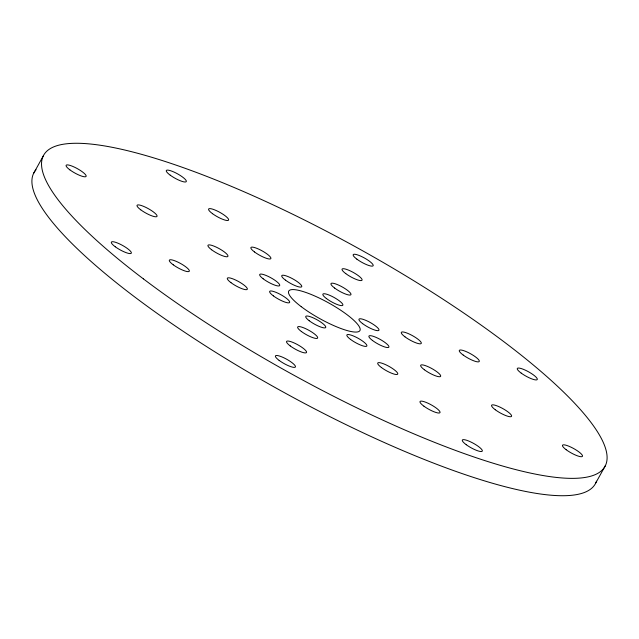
<?xml version="1.0" encoding="UTF-8"?>
<svg xmlns="http://www.w3.org/2000/svg" width="639" height="639" viewBox="0 0 639 639"><rect width="100%" height="100%" fill="white"/><g stroke="black" fill="none" stroke-linecap="round" stroke-linejoin="round"><path stroke-width="0.96" d="M33.547 173.504L43.18 156.14M595.82 482.86L605.452 465.496M596.499 481.191A320.906 71.097 29 0 1 278.939 389.654A320.906 71.097 29 0 1 36.016 169.766M143.368 278.86A320.906 71.097 29 0 0 602.984 469.234A320.906 71.097 29 0 0 226.589 184.359A320.906 71.097 29 0 0 143.368 278.86M301.241 306.672A40.728 9.026 29 0 0 359.653 330.946A40.728 9.026 29 0 0 312.048 294.827A40.728 9.026 29 0 0 301.241 306.672M326.329 298.461A11.406 2.524 29 0 0 342.744 305.338A11.406 2.524 29 0 0 329.524 295.242A11.406 2.524 29 0 0 326.329 298.461M263.172 278.804A11.406 2.524 29 0 0 279.594 285.681A11.406 2.524 29 0 0 266.375 275.585A11.406 2.524 29 0 0 263.172 278.804M309.22 320.738A11.406 2.524 29 0 0 325.642 327.607A11.406 2.524 29 0 0 312.423 317.519A11.406 2.524 29 0 0 309.22 320.738M372.377 340.387A11.406 2.524 29 0 0 388.792 347.265A11.406 2.524 29 0 0 375.572 337.168A11.406 2.524 29 0 0 372.377 340.387M345.763 273.612A11.406 2.524 29 0 0 362.001 280.257A11.406 2.524 29 0 0 348.463 270.105A11.406 2.524 29 0 0 345.763 273.612M356.874 259.146A11.406 2.524 29 0 0 373.112 265.792A11.406 2.524 29 0 0 359.565 255.64A11.406 2.524 29 0 0 356.874 259.146M170.246 175.19A11.406 2.524 29 0 0 186.284 181.588A11.406 2.524 29 0 0 172.402 171.38A11.406 2.524 29 0 0 170.246 175.19M212.539 213.698A11.406 2.524 29 0 0 228.57 220.088A11.406 2.524 29 0 0 214.688 209.888A11.406 2.524 29 0 0 212.539 213.698M69.827 169.814A11.406 2.524 29 0 0 86.065 176.452A11.406 2.524 29 0 0 72.519 166.3A11.406 2.524 29 0 0 69.827 169.814M140.732 209.8A11.406 2.524 29 0 0 156.97 216.445A11.406 2.524 29 0 0 143.424 206.293A11.406 2.524 29 0 0 140.732 209.8M115.284 246.79A11.406 2.524 29 0 0 131.315 253.18A11.406 2.524 29 0 0 117.432 242.98A11.406 2.524 29 0 0 115.284 246.79M173.273 264.834A11.406 2.524 29 0 0 189.304 271.232A11.406 2.524 29 0 0 175.421 261.024A11.406 2.524 29 0 0 173.273 264.834M279.131 360.396A11.406 2.524 29 0 0 295.37 367.042A11.406 2.524 29 0 0 281.831 356.889A11.406 2.524 29 0 0 279.131 360.396M290.242 345.931A11.406 2.524 29 0 0 306.48 352.576A11.406 2.524 29 0 0 292.934 342.424A11.406 2.524 29 0 0 290.242 345.931M466.254 444.72A11.406 2.524 29 0 0 482.285 451.11A11.406 2.524 29 0 0 468.403 440.91A11.406 2.524 29 0 0 466.254 444.72M423.969 406.22A11.406 2.524 29 0 0 439.999 412.61A11.406 2.524 29 0 0 426.117 402.402A11.406 2.524 29 0 0 423.969 406.22M566.178 449.728A11.406 2.524 29 0 0 582.417 456.374A11.406 2.524 29 0 0 568.87 446.222A11.406 2.524 29 0 0 566.178 449.728M495.273 409.743A11.406 2.524 29 0 0 511.512 416.388A11.406 2.524 29 0 0 497.965 406.236A11.406 2.524 29 0 0 495.273 409.743M521.224 373.128A11.406 2.524 29 0 0 537.255 379.518A11.406 2.524 29 0 0 523.373 369.318A11.406 2.524 29 0 0 521.224 373.128M463.235 355.076A11.406 2.524 29 0 0 479.266 361.466A11.406 2.524 29 0 0 465.384 351.266A11.406 2.524 29 0 0 463.235 355.076M404.934 336.801A11.406 2.524 29 0 0 421.213 343.502A11.406 2.524 29 0 0 407.754 333.366A11.406 2.524 29 0 0 404.934 336.801M254.514 251.966A11.406 2.524 29 0 0 270.8 258.675A11.406 2.524 29 0 0 257.341 248.539A11.406 2.524 29 0 0 254.514 251.966M230.959 282.654A11.406 2.524 29 0 0 247.237 289.355A11.406 2.524 29 0 0 233.778 279.219A11.406 2.524 29 0 0 230.959 282.654M381.371 367.481A11.406 2.524 29 0 0 397.658 374.19A11.406 2.524 29 0 0 384.199 364.046A11.406 2.524 29 0 0 381.371 367.481M362.656 323.669A11.406 2.524 29 0 0 378.895 330.315A11.406 2.524 29 0 0 365.348 320.163A11.406 2.524 29 0 0 362.656 323.669M424.368 369.757A11.406 2.524 29 0 0 440.598 376.395A11.406 2.524 29 0 0 427.06 366.251A11.406 2.524 29 0 0 424.368 369.757M334.66 288.077A11.406 2.524 29 0 0 350.899 294.715A11.406 2.524 29 0 0 337.352 284.571A11.406 2.524 29 0 0 334.66 288.077M211.645 249.785A11.406 2.524 29 0 0 227.875 256.431A11.406 2.524 29 0 0 214.337 246.279A11.406 2.524 29 0 0 211.645 249.785M301.344 331.465A11.406 2.524 29 0 0 317.583 338.111A11.406 2.524 29 0 0 304.036 327.959A11.406 2.524 29 0 0 301.344 331.465M285.441 280.122A11.406 2.524 29 0 0 301.68 286.767A11.406 2.524 29 0 0 288.133 276.615A11.406 2.524 29 0 0 285.441 280.122M273.348 295.873A11.406 2.524 29 0 0 289.587 302.519A11.406 2.524 29 0 0 276.04 292.366A11.406 2.524 29 0 0 273.348 295.873M350.563 339.421A11.406 2.524 29 0 0 366.802 346.066A11.406 2.524 29 0 0 353.255 335.914A11.406 2.524 29 0 0 350.563 339.421"/></g></svg>
